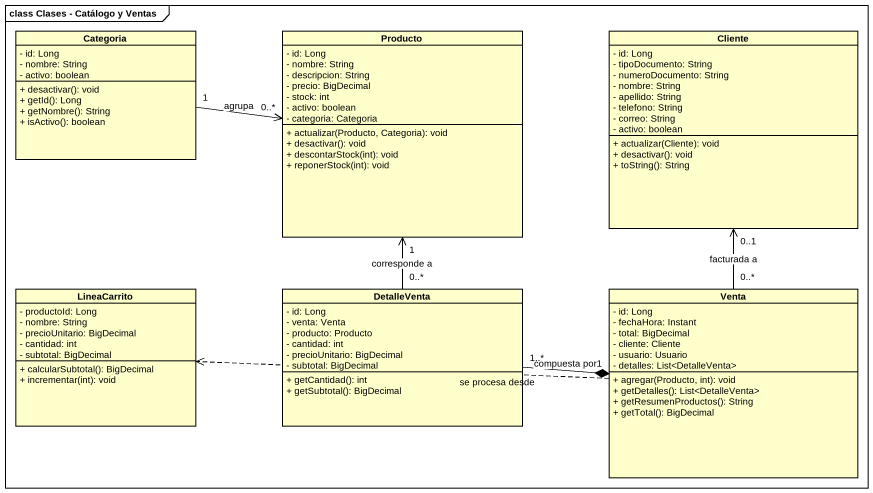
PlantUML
@startuml
mainframe class Clases - Catálogo y Ventas
hide circle
hide empty members
skinparam classAttributeIconSize 0
class Categoria {
  - id: Long
  - nombre: String
  - activo: boolean
  + desactivar(): void
  + getId(): Long
  + getNombre(): String
  + isActivo(): boolean
}
class Producto {
  - id: Long
  - nombre: String
  - descripcion: String
  - precio: BigDecimal
  - stock: int
  - activo: boolean
  - categoria: Categoria
  + actualizar(Producto, Categoria): void
  + desactivar(): void
  + descontarStock(int): void
  + reponerStock(int): void
}
class Cliente {
  - id: Long
  - tipoDocumento: String
  - numeroDocumento: String
  - nombre: String
  - apellido: String
  - telefono: String
  - correo: String
  - activo: boolean
  + actualizar(Cliente): void
  + desactivar(): void
  + toString(): String
}
class LineaCarrito {
  - productoId: Long
  - nombre: String
  - precioUnitario: BigDecimal
  - cantidad: int
  - subtotal: BigDecimal
  + calcularSubtotal(): BigDecimal
  + incrementar(int): void
}
class DetalleVenta {
  - id: Long
  - venta: Venta
  - producto: Producto
  - cantidad: int
  - precioUnitario: BigDecimal
  - subtotal: BigDecimal
  + getCantidad(): int
  + getSubtotal(): BigDecimal
}
class Venta {
  - id: Long
  - fechaHora: Instant
  - total: BigDecimal
  - cliente: Cliente
  - usuario: Usuario
  - detalles: List<DetalleVenta>
  + agregar(Producto, int): void
  + getDetalles(): List<DetalleVenta>
  + getResumenProductos(): String
  + getTotal(): BigDecimal
}
Categoria "1" -right-> "0..*" Producto : agrupa
DetalleVenta "0..*" -up-> "1" Producto : corresponde a
Venta "0..*" -up-> "0..1" Cliente : facturada a
Venta .left.> LineaCarrito : se procesa desde
Venta "1" *-left- "1..*" DetalleVenta : compuesta por
@enduml
